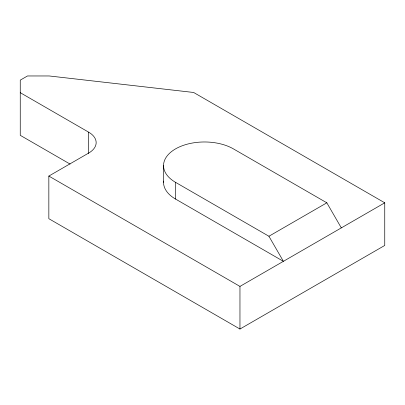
<?xml version="1.0" encoding="UTF-8"?>
<svg xmlns="http://www.w3.org/2000/svg" width="405" height="405" viewBox="0 0 405 405"><rect width="100%" height="100%" fill="white"/><g stroke="black" fill="none" stroke-linecap="round" stroke-linejoin="round"><path stroke-width="0.61" d="M70.055 164.065L20.25 135.316L20.25 80.144L27.489 75.963L49.207 75.963L193.631 92.472L384.75 202.814L384.75 245.445L239.962 329.037L48.843 218.695L48.843 176.064L88.66 153.075A25.596 14.777 0 0 0 88.66 132.177L20.25 92.679M326.835 202.814L233.447 148.898A40.951 23.642 0 0 0 175.532 148.898A40.951 23.642 0 0 0 175.532 182.331L268.92 236.252L326.835 202.814L341.314 227.888M48.843 176.064L239.962 286.406L384.75 202.814M163.595 181.101A40.951 23.642 0 0 0 175.532 199.052L283.399 261.326L268.92 236.252M239.962 286.406L239.962 329.037M175.532 182.331L175.532 199.052M163.539 165.615L163.539 182.331M88.66 132.177L88.66 153.495"/></g></svg>
